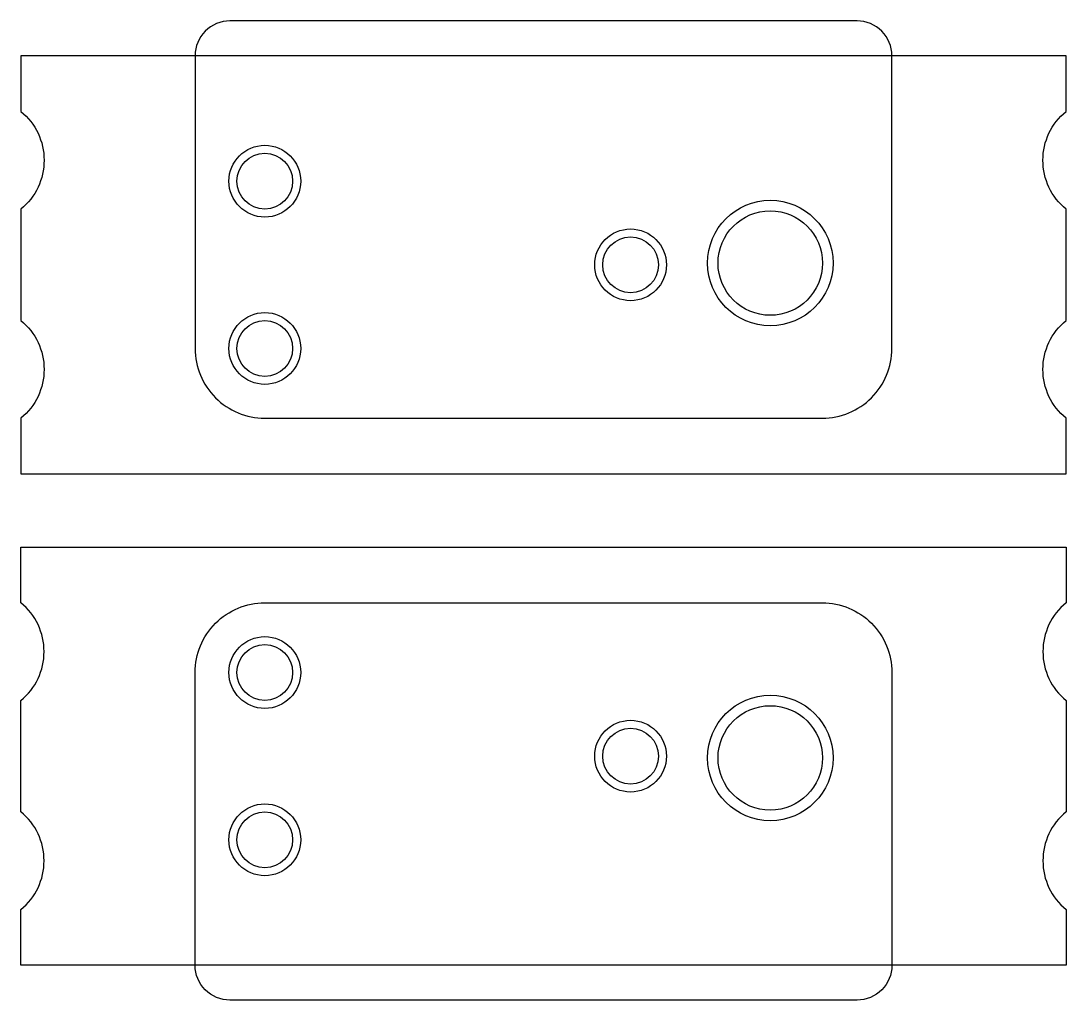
# Model space of a CAD drawing. Header units: inches. Extents: x 0 to 30, y -1 to 27.1.
import ezdxf

# ---------------------------------------------------------------- set-up
doc = ezdxf.new("R2010")
doc.units = ezdxf.units.IN
doc.header["$MEASUREMENT"] = 0
doc.layers.add('poket', color=1, linetype='Continuous')

msp = doc.modelspace()

# ---------------------------------------------------------------- linework, layer by layer
for points in [[(0, 21.7), (0, 18.5, -0.475446), (0, 15.7), (0, 14.1), (30, 14.1), (30, 15.7, -0.475446), (30, 18.5), (30, 21.7, -0.475446), (30, 24.5), (30, 26.1), (0, 26.1), (0, 24.5, -0.475446)], [(0, 4.4), (0, 7.6, 0.475446), (0, 10.4), (0, 12), (30, 12), (30, 10.4, 0.475446), (30, 7.6), (30, 4.4, 0.475446), (30, 1.6), (30, 0), (0, 0), (0, 1.6, 0.475446)]]:
    msp.add_lwpolyline(points, format="xyb", close=True)
for centre, radius in [((7, 22.5), 1.03), ((21.51, 20.151), 1.5), ((17.5, 20.1), 1.03), ((7, 17.7), 1.03), ((7, 8.4), 1.03), ((21.51, 5.949), 1.5), ((17.5, 6), 1.03), ((7, 3.6), 1.03)]:
    msp.add_circle(centre, radius)
at = {"layer": 'poket'}
for points in [[(5, 26.1), (5, 22.5), (5, 17.7, 0.414214), (7, 15.7), (23, 15.7, 0.414214), (25, 17.7), (25, 22.5), (25, 26.1, 0.414214), (24, 27.1), (6, 27.1, 0.414214)], [(5, 0), (5, 3.6), (5, 8.4, -0.414214), (7, 10.4), (23, 10.4, -0.414214), (25, 8.4), (25, 3.6), (25, 0, -0.414214), (24, -1), (6, -1, -0.414214)]]:
    msp.add_lwpolyline(points, format="xyb", close=True, dxfattribs=at)
for centre, radius in [((7, 22.5), 0.8), ((21.51, 20.151), 1.8), ((17.5, 20.1), 0.8), ((7, 17.7), 0.8), ((7, 8.4), 0.8), ((21.51, 5.949), 1.8), ((17.5, 6), 0.8), ((7, 3.6), 0.8)]:
    msp.add_circle(centre, radius, dxfattribs=at)

doc.saveas('drawing.dxf')
